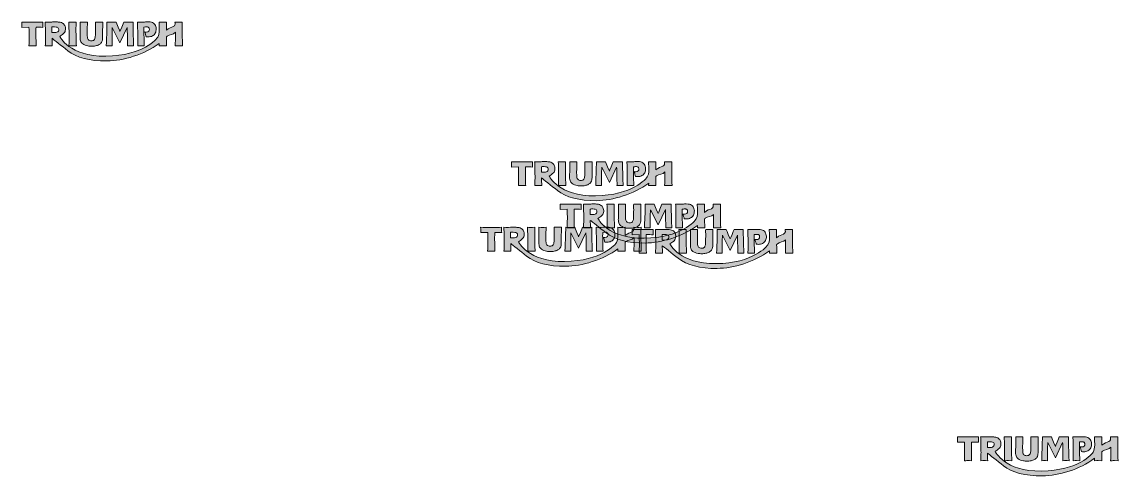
# Paper-space layout '图纸' of a CAD drawing. Header units: millimetres. Extents: x 884 to 1075, y 630 to 709.
import ezdxf

# ---------------------------------------------------------------- set-up
doc = ezdxf.new("R2010")
doc.units = ezdxf.units.MM
doc.layers.add('_U+56FE_U+5C42 1', color=7, linetype='Continuous')

# ---------------------------------------------------------------- blocks, each defined once
blk = doc.blocks.new('block 2')
at = {"layer": '_U+56FE_U+5C42 1', "true_color": 0xffffff}
h = blk.add_hatch(color=7, dxfattribs=at)
h.dxf.hatch_style = 2
edge = h.paths.add_edge_path()
edge.add_spline(control_points=[(589.74, 453.23), (589.74, 453.23), (589.74, 453.53), (589.74, 453.53), (589.74, 453.53), (589.37, 453.52), (589.37, 453.52), (589.37, 453.52), (588.68, 453.52), (588.68, 453.52), (588.68, 453.52), (587.98, 453.52), (587.98, 453.52), (587.25, 453.52), (586.62, 453.52), (586.08, 453.53), (586.09, 453.31), (586.09, 453.11), (586.09, 452.93), (586.09, 452.93), (586.09, 452.6), (586.09, 452.6), (586.09, 452.6), (587.31, 452.63), (587.31, 452.63), (587.35, 451.45), (587.35, 450.36), (587.3, 449.38), (587.66, 449.38), (587.88, 449.39), (587.96, 449.39), (588.05, 449.39), (588.25, 449.38), (588.57, 449.38), (588.55, 449.63), (588.54, 449.96), (588.54, 450.37), (588.53, 450.78), (588.52, 451.2), (588.52, 451.64), (588.52, 451.94), (588.53, 452.27), (588.54, 452.63), (588.54, 452.63), (588.74, 452.63), (588.74, 452.63), (589, 452.63), (589.34, 452.62), (589.75, 452.6), (589.75, 452.65), (589.75, 452.73), (589.74, 452.83), (589.74, 452.94), (589.74, 453.07), (589.74, 453.23)], knot_values=[0, 0, 0, 0, 1, 1, 1, 2, 2, 2, 3, 3, 3, 4, 4, 4, 5, 5, 5, 6, 6, 6, 7, 7, 7, 8, 8, 8, 9, 9, 9, 10, 10, 10, 11, 11, 11, 12, 12, 12, 13, 13, 13, 14, 14, 14, 15, 15, 15, 16, 16, 16, 17, 17, 17, 18, 18, 18, 18], degree=3, periodic=0)
h = blk.add_hatch(color=7, dxfattribs=at)
h.dxf.hatch_style = 2
edge = h.paths.add_edge_path()
edge.add_spline(control_points=[(614.02, 451.2), (614.01, 451.71), (614.02, 452.49), (614.03, 453.53), (613.7, 453.52), (613.5, 453.52), (613.43, 453.52), (613.43, 453.52), (612.75, 453.53), (612.75, 453.53), (612.77, 453.39), (612.77, 453.3), (612.77, 453.24), (612.78, 453.17), (612.8, 452.9), (612.45, 452.72), (612.1, 452.54), (611.73, 452.53), (611.25, 452.08), (611.25, 452.87), (611.24, 453.29), (611.25, 453.53), (610.96, 453.52), (610.76, 453.52), (610.64, 453.52), (610.49, 453.52), (610.27, 453.52), (609.97, 453.53), (609.97, 453.53), (609.98, 453.24), (609.98, 453.24), (609.99, 453.09), (610, 452.94), (610, 452.79), (610, 452.79), (610.01, 452.25), (610.01, 452.25), (610.01, 452.25), (610.05, 451.44), (609.81, 450.98), (609.58, 450.51), (607.15, 447.66), (600.72, 447.57), (594.29, 447.49), (592.67, 451.02), (592.67, 451.02), (592.86, 451.1), (593.16, 451.37), (593.26, 451.44), (593.36, 451.52), (593.44, 451.61), (593.51, 451.71), (593.57, 451.82), (593.62, 451.93), (593.64, 452.05), (593.67, 452.17), (593.68, 452.29), (593.67, 452.43), (593.67, 452.55), (593.65, 452.67), (593.61, 452.77), (593.58, 452.88), (593.53, 452.97), (593.47, 453.05), (593.42, 453.13), (593.35, 453.2), (593.26, 453.26), (593.18, 453.33), (593.08, 453.38), (592.96, 453.43), (592.84, 453.47), (592.71, 453.5), (592.56, 453.51), (592.37, 453.54), (592.15, 453.55), (591.91, 453.55), (591.7, 453.55), (591.49, 453.54), (591.27, 453.53), (591.05, 453.52), (590.86, 453.52), (590.71, 453.52), (590.56, 453.52), (590.37, 453.52), (590.13, 453.53), (590.14, 453.28), (590.16, 452.95), (590.17, 452.53), (590.18, 452.11), (590.19, 451.71), (590.19, 451.34), (590.2, 450.96), (590.2, 450.63), (590.19, 450.34), (590.18, 450.06), (590.17, 449.74), (590.15, 449.38), (590.44, 449.38), (590.64, 449.39), (590.75, 449.39), (590.84, 449.39), (591.05, 449.38), (591.37, 449.38), (591.35, 449.81), (591.34, 450.25), (591.33, 450.69), (591.59, 450.51), (593.05, 449.33), (594.09, 448.51), (595.57, 447.34), (597.93, 446.69), (600.88, 446.73), (603.78, 446.77), (607.37, 447.84), (610, 449.8), (610, 449.8), (609.99, 449.38), (609.99, 449.38), (610.32, 449.38), (610.52, 449.39), (610.61, 449.39), (610.61, 449.39), (611.27, 449.38), (611.27, 449.38), (611.27, 449.38), (611.27, 450.19), (611.26, 450.93), (611.31, 450.98), (611.35, 451.01), (611.38, 451.04), (611.78, 451.33), (612.48, 451.33), (612.83, 451.73), (612.84, 450.89), (612.8, 449.68), (612.78, 449.38), (613.14, 449.38), (613.36, 449.39), (613.45, 449.39), (613.45, 449.39), (614.08, 449.38), (614.08, 449.38), (614.04, 450.09), (614.02, 450.7), (614.02, 451.2)], knot_values=[0, 0, 0, 0, 1, 1, 1, 2, 2, 2, 3, 3, 3, 4, 4, 4, 5, 5, 5, 6, 6, 6, 7, 7, 7, 8, 8, 8, 9, 9, 9, 10, 10, 10, 11, 11, 11, 12, 12, 12, 13, 13, 13, 14, 14, 14, 15, 15, 15, 16, 16, 16, 17, 17, 17, 18, 18, 18, 19, 19, 19, 20, 20, 20, 21, 21, 21, 22, 22, 22, 23, 23, 23, 24, 24, 24, 25, 25, 25, 26, 26, 26, 27, 27, 27, 28, 28, 28, 29, 29, 29, 30, 30, 30, 31, 31, 31, 32, 32, 32, 33, 33, 33, 34, 34, 34, 35, 35, 35, 36, 36, 36, 37, 37, 37, 38, 38, 38, 39, 39, 39, 40, 40, 40, 41, 41, 41, 42, 42, 42, 43, 43, 43, 44, 44, 44, 45, 45, 45, 46, 46, 46, 47, 47, 47, 48, 48, 48, 48], degree=3, periodic=0)
edge = h.paths.add_edge_path()
edge.add_spline(control_points=[(592.43, 451.95), (592.37, 451.86), (592.29, 451.79), (592.18, 451.74), (592.07, 451.7), (591.94, 451.68), (591.8, 451.68), (591.71, 451.68), (591.43, 451.69), (591.31, 451.7), (591.31, 452.06), (591.31, 452.38), (591.31, 452.66), (591.41, 452.66), (591.49, 452.66), (591.56, 452.67), (591.63, 452.67), (591.7, 452.67), (591.77, 452.67), (591.97, 452.67), (592.11, 452.65), (592.21, 452.62), (592.3, 452.59), (592.38, 452.54), (592.42, 452.47), (592.47, 452.41), (592.5, 452.33), (592.5, 452.25), (592.51, 452.14), (592.48, 452.04), (592.43, 451.95)], knot_values=[0, 0, 0, 0, 1, 1, 1, 2, 2, 2, 3, 3, 3, 4, 4, 4, 5, 5, 5, 6, 6, 6, 7, 7, 7, 8, 8, 8, 9, 9, 9, 10, 10, 10, 10], degree=3, periodic=0)
h = blk.add_hatch(color=7, dxfattribs=at)
h.dxf.hatch_style = 2
edge = h.paths.add_edge_path()
edge.add_spline(control_points=[(594.28, 449.38), (594.63, 449.38), (594.87, 449.39), (594.98, 449.39), (594.98, 449.39), (595.57, 449.38), (595.57, 449.38), (595.55, 449.73), (595.54, 450.15), (595.52, 450.64), (595.51, 451.14), (595.5, 451.67), (595.5, 452.23), (595.5, 452.64), (595.51, 453.07), (595.52, 453.53), (595.16, 453.52), (594.96, 453.52), (594.91, 453.52), (594.79, 453.52), (594.57, 453.52), (594.24, 453.53), (594.24, 453.53), (594.26, 453.14), (594.26, 453.14), (594.3, 452.26), (594.31, 451.01), (594.28, 449.38)], knot_values=[0, 0, 0, 0, 1, 1, 1, 2, 2, 2, 3, 3, 3, 4, 4, 4, 5, 5, 5, 6, 6, 6, 7, 7, 7, 8, 8, 8, 9, 9, 9, 9], degree=3, periodic=0)
h = blk.add_hatch(color=7, dxfattribs=at)
h.dxf.hatch_style = 2
edge = h.paths.add_edge_path()
edge.add_spline(control_points=[(596.23, 450.64), (596.24, 450.49), (596.26, 450.36), (596.3, 450.23), (596.34, 450.12), (596.38, 450.02), (596.44, 449.94), (596.5, 449.86), (596.58, 449.79), (596.68, 449.71), (596.8, 449.63), (596.93, 449.55), (597.08, 449.49), (597.23, 449.43), (597.4, 449.38), (597.58, 449.35), (597.78, 449.32), (597.99, 449.3), (598.2, 449.3), (598.44, 449.3), (598.68, 449.32), (598.91, 449.37), (599.14, 449.41), (599.34, 449.48), (599.52, 449.58), (599.7, 449.68), (599.83, 449.8), (599.92, 449.93), (600.01, 450.05), (600.07, 450.21), (600.1, 450.38), (600.14, 450.55), (600.15, 450.85), (600.13, 451.27), (600.13, 451.3), (600.13, 451.33), (600.13, 451.37), (600.13, 451.37), (600.16, 453.53), (600.16, 453.53), (600.16, 453.53), (599.58, 453.53), (599.58, 453.53), (599.42, 453.53), (599.19, 453.53), (598.9, 453.53), (598.89, 453.53), (598.89, 453.37), (598.89, 453.04), (598.9, 452.71), (598.9, 452.34), (598.89, 451.94), (598.88, 451.47), (598.88, 451.17), (598.87, 451.04), (598.86, 450.91), (598.84, 450.8), (598.81, 450.72), (598.79, 450.63), (598.75, 450.56), (598.72, 450.5), (598.69, 450.45), (598.65, 450.41), (598.61, 450.38), (598.56, 450.34), (598.51, 450.31), (598.45, 450.29), (598.37, 450.26), (598.28, 450.25), (598.19, 450.25), (598.08, 450.25), (597.98, 450.26), (597.88, 450.3), (597.78, 450.34), (597.7, 450.39), (597.64, 450.46), (597.58, 450.54), (597.54, 450.62), (597.51, 450.73), (597.49, 450.83), (597.47, 450.96), (597.46, 451.11), (597.46, 451.19), (597.46, 451.34), (597.45, 451.55), (597.45, 451.77), (597.45, 451.99), (597.46, 452.24), (597.46, 452.24), (597.48, 453.53), (597.48, 453.53), (597.23, 453.52), (597.02, 453.52), (596.87, 453.52), (596.75, 453.52), (596.54, 453.52), (596.24, 453.53), (596.24, 453.53), (596.25, 452.33), (596.25, 452.33), (596.25, 452.08), (596.25, 451.89), (596.24, 451.77), (596.24, 451.77), (596.23, 451.28), (596.23, 451.28), (596.23, 451.09), (596.22, 450.95), (596.22, 450.86), (596.23, 450.76), (596.23, 450.68), (596.23, 450.64)], knot_values=[0, 0, 0, 0, 1, 1, 1, 2, 2, 2, 3, 3, 3, 4, 4, 4, 5, 5, 5, 6, 6, 6, 7, 7, 7, 8, 8, 8, 9, 9, 9, 10, 10, 10, 11, 11, 11, 12, 12, 12, 13, 13, 13, 14, 14, 14, 15, 15, 15, 16, 16, 16, 17, 17, 17, 18, 18, 18, 19, 19, 19, 20, 20, 20, 21, 21, 21, 22, 22, 22, 23, 23, 23, 24, 24, 24, 25, 25, 25, 26, 26, 26, 27, 27, 27, 28, 28, 28, 29, 29, 29, 30, 30, 30, 31, 31, 31, 32, 32, 32, 33, 33, 33, 34, 34, 34, 35, 35, 35, 36, 36, 36, 37, 37, 37, 37], degree=3, periodic=0)
h = blk.add_hatch(color=7, dxfattribs=at)
h.dxf.hatch_style = 2
edge = h.paths.add_edge_path()
edge.add_spline(control_points=[(601.79, 449.38), (601.79, 449.38), (601.78, 449.77), (601.78, 449.77), (601.78, 449.77), (601.79, 451.49), (601.79, 451.49), (601.79, 451.49), (601.82, 452.55), (601.82, 452.55), (601.82, 452.55), (603.15, 449.88), (603.15, 449.88), (603.15, 449.88), (604.42, 452.56), (604.42, 452.56), (604.42, 452.56), (604.44, 452.08), (604.44, 452), (604.45, 451.81), (604.46, 451.37), (604.47, 450.68), (604.48, 450), (604.49, 449.56), (604.48, 449.38), (604.69, 449.38), (604.87, 449.39), (605.02, 449.39), (605.12, 449.39), (605.3, 449.38), (605.55, 449.38), (605.54, 449.58), (605.53, 449.71), (605.53, 449.79), (605.51, 450.15), (605.49, 450.81), (605.47, 451.77), (605.45, 452.26), (605.45, 452.84), (605.45, 453.53), (605.12, 453.52), (604.86, 453.52), (604.67, 453.52), (604.4, 453.52), (604.11, 453.52), (603.83, 453.53), (603.79, 453.34), (603.16, 451.88), (603.16, 451.88), (603.16, 451.88), (602.53, 453.35), (602.49, 453.53), (602.15, 453.52), (601.9, 453.52), (601.73, 453.52), (601.53, 453.52), (601.25, 453.52), (600.9, 453.53), (600.9, 453.53), (600.88, 452.12), (600.88, 452.12), (600.88, 452.12), (600.81, 449.99), (600.81, 449.99), (600.81, 449.99), (600.77, 449.38), (600.77, 449.38), (601.01, 449.38), (601.18, 449.39), (601.28, 449.39), (601.36, 449.39), (601.52, 449.38), (601.79, 449.38)], knot_values=[0, 0, 0, 0, 1, 1, 1, 2, 2, 2, 3, 3, 3, 4, 4, 4, 5, 5, 5, 6, 6, 6, 7, 7, 7, 8, 8, 8, 9, 9, 9, 10, 10, 10, 11, 11, 11, 12, 12, 12, 13, 13, 13, 14, 14, 14, 15, 15, 15, 16, 16, 16, 17, 17, 17, 18, 18, 18, 19, 19, 19, 20, 20, 20, 21, 21, 21, 22, 22, 22, 23, 23, 23, 24, 24, 24, 24], degree=3, periodic=0)
h = blk.add_hatch(color=7, dxfattribs=at)
h.dxf.hatch_style = 2
edge = h.paths.add_edge_path()
edge.add_spline(control_points=[(606.24, 452.75), (606.24, 452.75), (606.27, 451.68), (606.27, 451.68), (606.27, 451.68), (606.27, 450.16), (606.27, 450.16), (606.27, 450.16), (606.25, 449.38), (606.25, 449.38), (606.56, 449.38), (606.76, 449.39), (606.84, 449.39), (606.84, 449.39), (607.41, 449.38), (607.41, 449.38), (607.41, 449.38), (607.4, 449.78), (607.4, 449.78), (607.39, 449.95), (607.37, 450.47), (607.35, 451.34), (607.34, 451.82), (607.34, 452.26), (607.35, 452.65), (607.35, 452.65), (607.59, 452.66), (607.59, 452.66), (607.66, 452.67), (607.73, 452.67), (607.8, 452.67), (607.87, 452.67), (607.94, 452.67), (607.99, 452.66), (608.05, 452.65), (608.1, 452.62), (608.15, 452.59), (608.19, 452.55), (608.23, 452.51), (608.25, 452.46), (608.28, 452.4), (608.29, 452.34), (608.29, 452.27), (608.3, 452.13), (608.26, 452.01), (608.17, 451.91), (608.08, 451.81), (607.94, 451.77), (607.75, 451.77), (607.65, 451.77), (607.57, 451.77), (607.48, 451.79), (607.51, 451.7), (607.55, 451.57), (607.6, 451.38), (607.66, 451.2), (607.69, 451.06), (607.71, 450.97), (607.85, 450.94), (607.97, 450.93), (608.07, 450.93), (608.35, 450.93), (608.6, 450.99), (608.82, 451.1), (609.04, 451.21), (609.21, 451.38), (609.32, 451.6), (609.43, 451.83), (609.48, 452.07), (609.47, 452.35), (609.46, 452.48), (609.44, 452.61), (609.4, 452.73), (609.36, 452.86), (609.31, 452.97), (609.24, 453.07), (609.17, 453.17), (609.08, 453.26), (608.98, 453.33), (608.88, 453.4), (608.76, 453.46), (608.64, 453.49), (608.51, 453.53), (608.32, 453.55), (608.07, 453.55), (607.89, 453.55), (607.67, 453.54), (607.42, 453.53), (607.16, 453.52), (606.96, 453.52), (606.81, 453.52), (606.66, 453.52), (606.46, 453.52), (606.21, 453.53), (606.22, 453.33), (606.23, 453.19), (606.23, 453.1), (606.24, 452.98), (606.24, 452.87), (606.24, 452.75)], knot_values=[0, 0, 0, 0, 1, 1, 1, 2, 2, 2, 3, 3, 3, 4, 4, 4, 5, 5, 5, 6, 6, 6, 7, 7, 7, 8, 8, 8, 9, 9, 9, 10, 10, 10, 11, 11, 11, 12, 12, 12, 13, 13, 13, 14, 14, 14, 15, 15, 15, 16, 16, 16, 17, 17, 17, 18, 18, 18, 19, 19, 19, 20, 20, 20, 21, 21, 21, 22, 22, 22, 23, 23, 23, 24, 24, 24, 25, 25, 25, 26, 26, 26, 27, 27, 27, 28, 28, 28, 29, 29, 29, 30, 30, 30, 31, 31, 31, 32, 32, 32, 33, 33, 33, 33], degree=3, periodic=0)
at = {"layer": '_U+56FE_U+5C42 1', "lineweight": 0}
for points, knots in [([(589.74, 453.23), (589.74, 453.23), (589.74, 453.53), (589.74, 453.53), (589.74, 453.53), (589.37, 453.52), (589.37, 453.52), (589.37, 453.52), (588.68, 453.52), (588.68, 453.52), (588.68, 453.52), (587.98, 453.52), (587.98, 453.52), (587.25, 453.52), (586.62, 453.52), (586.08, 453.53), (586.09, 453.31), (586.09, 453.11), (586.09, 452.93), (586.09, 452.93), (586.09, 452.6), (586.09, 452.6), (586.09, 452.6), (587.31, 452.63), (587.31, 452.63), (587.35, 451.45), (587.35, 450.36), (587.3, 449.38), (587.66, 449.38), (587.88, 449.39), (587.96, 449.39), (588.05, 449.39), (588.25, 449.38), (588.57, 449.38), (588.55, 449.63), (588.54, 449.96), (588.54, 450.37), (588.53, 450.78), (588.52, 451.2), (588.52, 451.64), (588.52, 451.94), (588.53, 452.27), (588.54, 452.63), (588.54, 452.63), (588.74, 452.63), (588.74, 452.63), (589, 452.63), (589.34, 452.62), (589.75, 452.6), (589.75, 452.65), (589.75, 452.73), (589.74, 452.83), (589.74, 452.94), (589.74, 453.07), (589.74, 453.23)], [0, 0, 0, 0, 1, 1, 1, 2, 2, 2, 3, 3, 3, 4, 4, 4, 5, 5, 5, 6, 6, 6, 7, 7, 7, 8, 8, 8, 9, 9, 9, 10, 10, 10, 11, 11, 11, 12, 12, 12, 13, 13, 13, 14, 14, 14, 15, 15, 15, 16, 16, 16, 17, 17, 17, 18, 18, 18, 18]), ([(614.02, 451.2), (614.01, 451.71), (614.02, 452.49), (614.03, 453.53), (613.7, 453.52), (613.5, 453.52), (613.43, 453.52), (613.43, 453.52), (612.75, 453.53), (612.75, 453.53), (612.77, 453.39), (612.77, 453.3), (612.77, 453.24), (612.78, 453.17), (612.8, 452.9), (612.45, 452.72), (612.1, 452.54), (611.73, 452.53), (611.25, 452.08), (611.25, 452.87), (611.24, 453.29), (611.25, 453.53), (610.96, 453.52), (610.76, 453.52), (610.64, 453.52), (610.49, 453.52), (610.27, 453.52), (609.97, 453.53), (609.97, 453.53), (609.98, 453.24), (609.98, 453.24), (609.99, 453.09), (610, 452.94), (610, 452.79), (610, 452.79), (610.01, 452.25), (610.01, 452.25), (610.01, 452.25), (610.05, 451.44), (609.81, 450.98), (609.58, 450.51), (607.15, 447.66), (600.72, 447.57), (594.29, 447.49), (592.67, 451.02), (592.67, 451.02), (592.86, 451.1), (593.16, 451.37), (593.26, 451.44), (593.36, 451.52), (593.44, 451.61), (593.51, 451.71), (593.57, 451.82), (593.62, 451.93), (593.64, 452.05), (593.67, 452.17), (593.68, 452.29), (593.67, 452.43), (593.67, 452.55), (593.65, 452.67), (593.61, 452.77), (593.58, 452.88), (593.53, 452.97), (593.47, 453.05), (593.42, 453.13), (593.35, 453.2), (593.26, 453.26), (593.18, 453.33), (593.08, 453.38), (592.96, 453.43), (592.84, 453.47), (592.71, 453.5), (592.56, 453.51), (592.37, 453.54), (592.15, 453.55), (591.91, 453.55), (591.7, 453.55), (591.49, 453.54), (591.27, 453.53), (591.05, 453.52), (590.86, 453.52), (590.71, 453.52), (590.56, 453.52), (590.37, 453.52), (590.13, 453.53), (590.14, 453.28), (590.16, 452.95), (590.17, 452.53), (590.18, 452.11), (590.19, 451.71), (590.19, 451.34), (590.2, 450.96), (590.2, 450.63), (590.19, 450.34), (590.18, 450.06), (590.17, 449.74), (590.15, 449.38), (590.44, 449.38), (590.64, 449.39), (590.75, 449.39), (590.84, 449.39), (591.05, 449.38), (591.37, 449.38), (591.35, 449.81), (591.34, 450.25), (591.33, 450.69), (591.59, 450.51), (593.05, 449.33), (594.09, 448.51), (595.57, 447.34), (597.93, 446.69), (600.88, 446.73), (603.78, 446.77), (607.37, 447.84), (610, 449.8), (610, 449.8), (609.99, 449.38), (609.99, 449.38), (610.32, 449.38), (610.52, 449.39), (610.61, 449.39), (610.61, 449.39), (611.27, 449.38), (611.27, 449.38), (611.27, 449.38), (611.27, 450.19), (611.26, 450.93), (611.31, 450.98), (611.35, 451.01), (611.38, 451.04), (611.78, 451.33), (612.48, 451.33), (612.83, 451.73), (612.84, 450.89), (612.8, 449.68), (612.78, 449.38), (613.14, 449.38), (613.36, 449.39), (613.45, 449.39), (613.45, 449.39), (614.08, 449.38), (614.08, 449.38), (614.04, 450.09), (614.02, 450.7), (614.02, 451.2)], [0, 0, 0, 0, 1, 1, 1, 2, 2, 2, 3, 3, 3, 4, 4, 4, 5, 5, 5, 6, 6, 6, 7, 7, 7, 8, 8, 8, 9, 9, 9, 10, 10, 10, 11, 11, 11, 12, 12, 12, 13, 13, 13, 14, 14, 14, 15, 15, 15, 16, 16, 16, 17, 17, 17, 18, 18, 18, 19, 19, 19, 20, 20, 20, 21, 21, 21, 22, 22, 22, 23, 23, 23, 24, 24, 24, 25, 25, 25, 26, 26, 26, 27, 27, 27, 28, 28, 28, 29, 29, 29, 30, 30, 30, 31, 31, 31, 32, 32, 32, 33, 33, 33, 34, 34, 34, 35, 35, 35, 36, 36, 36, 37, 37, 37, 38, 38, 38, 39, 39, 39, 40, 40, 40, 41, 41, 41, 42, 42, 42, 43, 43, 43, 44, 44, 44, 45, 45, 45, 46, 46, 46, 47, 47, 47, 48, 48, 48, 48]), ([(592.43, 451.95), (592.37, 451.86), (592.29, 451.79), (592.18, 451.74), (592.07, 451.7), (591.94, 451.68), (591.8, 451.68), (591.71, 451.68), (591.43, 451.69), (591.31, 451.7), (591.31, 452.06), (591.31, 452.38), (591.31, 452.66), (591.41, 452.66), (591.49, 452.66), (591.56, 452.67), (591.63, 452.67), (591.7, 452.67), (591.77, 452.67), (591.97, 452.67), (592.11, 452.65), (592.21, 452.62), (592.3, 452.59), (592.38, 452.54), (592.42, 452.47), (592.47, 452.41), (592.5, 452.33), (592.5, 452.25), (592.51, 452.14), (592.48, 452.04), (592.43, 451.95)], [0, 0, 0, 0, 1, 1, 1, 2, 2, 2, 3, 3, 3, 4, 4, 4, 5, 5, 5, 6, 6, 6, 7, 7, 7, 8, 8, 8, 9, 9, 9, 10, 10, 10, 10]), ([(594.28, 449.38), (594.63, 449.38), (594.87, 449.39), (594.98, 449.39), (594.98, 449.39), (595.57, 449.38), (595.57, 449.38), (595.55, 449.73), (595.54, 450.15), (595.52, 450.64), (595.51, 451.14), (595.5, 451.67), (595.5, 452.23), (595.5, 452.64), (595.51, 453.07), (595.52, 453.53), (595.16, 453.52), (594.96, 453.52), (594.91, 453.52), (594.79, 453.52), (594.57, 453.52), (594.24, 453.53), (594.24, 453.53), (594.26, 453.14), (594.26, 453.14), (594.3, 452.26), (594.31, 451.01), (594.28, 449.38)], [0, 0, 0, 0, 1, 1, 1, 2, 2, 2, 3, 3, 3, 4, 4, 4, 5, 5, 5, 6, 6, 6, 7, 7, 7, 8, 8, 8, 9, 9, 9, 9]), ([(596.23, 450.64), (596.24, 450.49), (596.26, 450.36), (596.3, 450.23), (596.34, 450.12), (596.38, 450.02), (596.44, 449.94), (596.5, 449.86), (596.58, 449.79), (596.68, 449.71), (596.8, 449.63), (596.93, 449.55), (597.08, 449.49), (597.23, 449.43), (597.4, 449.38), (597.58, 449.35), (597.78, 449.32), (597.99, 449.3), (598.2, 449.3), (598.44, 449.3), (598.68, 449.32), (598.91, 449.37), (599.14, 449.41), (599.34, 449.48), (599.52, 449.58), (599.7, 449.68), (599.83, 449.8), (599.92, 449.93), (600.01, 450.05), (600.07, 450.21), (600.1, 450.38), (600.14, 450.55), (600.15, 450.85), (600.13, 451.27), (600.13, 451.3), (600.13, 451.33), (600.13, 451.37), (600.13, 451.37), (600.16, 453.53), (600.16, 453.53), (600.16, 453.53), (599.58, 453.53), (599.58, 453.53), (599.42, 453.53), (599.19, 453.53), (598.9, 453.53), (598.89, 453.53), (598.89, 453.37), (598.89, 453.04), (598.9, 452.71), (598.9, 452.34), (598.89, 451.94), (598.88, 451.47), (598.88, 451.17), (598.87, 451.04), (598.86, 450.91), (598.84, 450.8), (598.81, 450.72), (598.79, 450.63), (598.75, 450.56), (598.72, 450.5), (598.69, 450.45), (598.65, 450.41), (598.61, 450.38), (598.56, 450.34), (598.51, 450.31), (598.45, 450.29), (598.37, 450.26), (598.28, 450.25), (598.19, 450.25), (598.08, 450.25), (597.98, 450.26), (597.88, 450.3), (597.78, 450.34), (597.7, 450.39), (597.64, 450.46), (597.58, 450.54), (597.54, 450.62), (597.51, 450.73), (597.49, 450.83), (597.47, 450.96), (597.46, 451.11), (597.46, 451.19), (597.46, 451.34), (597.45, 451.55), (597.45, 451.77), (597.45, 451.99), (597.46, 452.24), (597.46, 452.24), (597.48, 453.53), (597.48, 453.53), (597.23, 453.52), (597.02, 453.52), (596.87, 453.52), (596.75, 453.52), (596.54, 453.52), (596.24, 453.53), (596.24, 453.53), (596.25, 452.33), (596.25, 452.33), (596.25, 452.08), (596.25, 451.89), (596.24, 451.77), (596.24, 451.77), (596.23, 451.28), (596.23, 451.28), (596.23, 451.09), (596.22, 450.95), (596.22, 450.86), (596.23, 450.76), (596.23, 450.68), (596.23, 450.64)], [0, 0, 0, 0, 1, 1, 1, 2, 2, 2, 3, 3, 3, 4, 4, 4, 5, 5, 5, 6, 6, 6, 7, 7, 7, 8, 8, 8, 9, 9, 9, 10, 10, 10, 11, 11, 11, 12, 12, 12, 13, 13, 13, 14, 14, 14, 15, 15, 15, 16, 16, 16, 17, 17, 17, 18, 18, 18, 19, 19, 19, 20, 20, 20, 21, 21, 21, 22, 22, 22, 23, 23, 23, 24, 24, 24, 25, 25, 25, 26, 26, 26, 27, 27, 27, 28, 28, 28, 29, 29, 29, 30, 30, 30, 31, 31, 31, 32, 32, 32, 33, 33, 33, 34, 34, 34, 35, 35, 35, 36, 36, 36, 37, 37, 37, 37]), ([(601.79, 449.38), (601.79, 449.38), (601.78, 449.77), (601.78, 449.77), (601.78, 449.77), (601.79, 451.49), (601.79, 451.49), (601.79, 451.49), (601.82, 452.55), (601.82, 452.55), (601.82, 452.55), (603.15, 449.88), (603.15, 449.88), (603.15, 449.88), (604.42, 452.56), (604.42, 452.56), (604.42, 452.56), (604.44, 452.08), (604.44, 452), (604.45, 451.81), (604.46, 451.37), (604.47, 450.68), (604.48, 450), (604.49, 449.56), (604.48, 449.38), (604.69, 449.38), (604.87, 449.39), (605.02, 449.39), (605.12, 449.39), (605.3, 449.38), (605.55, 449.38), (605.54, 449.58), (605.53, 449.71), (605.53, 449.79), (605.51, 450.15), (605.49, 450.81), (605.47, 451.77), (605.45, 452.26), (605.45, 452.84), (605.45, 453.53), (605.12, 453.52), (604.86, 453.52), (604.67, 453.52), (604.4, 453.52), (604.11, 453.52), (603.83, 453.53), (603.79, 453.34), (603.16, 451.88), (603.16, 451.88), (603.16, 451.88), (602.53, 453.35), (602.49, 453.53), (602.15, 453.52), (601.9, 453.52), (601.73, 453.52), (601.53, 453.52), (601.25, 453.52), (600.9, 453.53), (600.9, 453.53), (600.88, 452.12), (600.88, 452.12), (600.88, 452.12), (600.81, 449.99), (600.81, 449.99), (600.81, 449.99), (600.77, 449.38), (600.77, 449.38), (601.01, 449.38), (601.18, 449.39), (601.28, 449.39), (601.36, 449.39), (601.52, 449.38), (601.79, 449.38)], [0, 0, 0, 0, 1, 1, 1, 2, 2, 2, 3, 3, 3, 4, 4, 4, 5, 5, 5, 6, 6, 6, 7, 7, 7, 8, 8, 8, 9, 9, 9, 10, 10, 10, 11, 11, 11, 12, 12, 12, 13, 13, 13, 14, 14, 14, 15, 15, 15, 16, 16, 16, 17, 17, 17, 18, 18, 18, 19, 19, 19, 20, 20, 20, 21, 21, 21, 22, 22, 22, 23, 23, 23, 24, 24, 24, 24]), ([(606.24, 452.75), (606.24, 452.75), (606.27, 451.68), (606.27, 451.68), (606.27, 451.68), (606.27, 450.16), (606.27, 450.16), (606.27, 450.16), (606.25, 449.38), (606.25, 449.38), (606.56, 449.38), (606.76, 449.39), (606.84, 449.39), (606.84, 449.39), (607.41, 449.38), (607.41, 449.38), (607.41, 449.38), (607.4, 449.78), (607.4, 449.78), (607.39, 449.95), (607.37, 450.47), (607.35, 451.34), (607.34, 451.82), (607.34, 452.26), (607.35, 452.65), (607.35, 452.65), (607.59, 452.66), (607.59, 452.66), (607.66, 452.67), (607.73, 452.67), (607.8, 452.67), (607.87, 452.67), (607.94, 452.67), (607.99, 452.66), (608.05, 452.65), (608.1, 452.62), (608.15, 452.59), (608.19, 452.55), (608.23, 452.51), (608.25, 452.46), (608.28, 452.4), (608.29, 452.34), (608.29, 452.27), (608.3, 452.13), (608.26, 452.01), (608.17, 451.91), (608.08, 451.81), (607.94, 451.77), (607.75, 451.77), (607.65, 451.77), (607.57, 451.77), (607.48, 451.79), (607.51, 451.7), (607.55, 451.57), (607.6, 451.38), (607.66, 451.2), (607.69, 451.06), (607.71, 450.97), (607.85, 450.94), (607.97, 450.93), (608.07, 450.93), (608.35, 450.93), (608.6, 450.99), (608.82, 451.1), (609.04, 451.21), (609.21, 451.38), (609.32, 451.6), (609.43, 451.83), (609.48, 452.07), (609.47, 452.35), (609.46, 452.48), (609.44, 452.61), (609.4, 452.73), (609.36, 452.86), (609.31, 452.97), (609.24, 453.07), (609.17, 453.17), (609.08, 453.26), (608.98, 453.33), (608.88, 453.4), (608.76, 453.46), (608.64, 453.49), (608.51, 453.53), (608.32, 453.55), (608.07, 453.55), (607.89, 453.55), (607.67, 453.54), (607.42, 453.53), (607.16, 453.52), (606.96, 453.52), (606.81, 453.52), (606.66, 453.52), (606.46, 453.52), (606.21, 453.53), (606.22, 453.33), (606.23, 453.19), (606.23, 453.1), (606.24, 452.98), (606.24, 452.87), (606.24, 452.75)], [0, 0, 0, 0, 1, 1, 1, 2, 2, 2, 3, 3, 3, 4, 4, 4, 5, 5, 5, 6, 6, 6, 7, 7, 7, 8, 8, 8, 9, 9, 9, 10, 10, 10, 11, 11, 11, 12, 12, 12, 13, 13, 13, 14, 14, 14, 15, 15, 15, 16, 16, 16, 17, 17, 17, 18, 18, 18, 19, 19, 19, 20, 20, 20, 21, 21, 21, 22, 22, 22, 23, 23, 23, 24, 24, 24, 25, 25, 25, 26, 26, 26, 27, 27, 27, 28, 28, 28, 29, 29, 29, 30, 30, 30, 31, 31, 31, 32, 32, 32, 33, 33, 33, 33])]:
    blk.add_open_spline(points, degree=3, knots=knots, dxfattribs=at)
blk = doc.blocks.new('副本 block 2')
at = {"layer": '_U+56FE_U+5C42 1', "true_color": 0xffffff}
h = blk.add_hatch(color=7, dxfattribs=at)
h.dxf.hatch_style = 2
edge = h.paths.add_edge_path()
edge.add_spline(control_points=[(589.74, 453.23), (589.74, 453.23), (589.74, 453.53), (589.74, 453.53), (589.74, 453.53), (589.37, 453.52), (589.37, 453.52), (589.37, 453.52), (588.68, 453.52), (588.68, 453.52), (588.68, 453.52), (587.98, 453.52), (587.98, 453.52), (587.25, 453.52), (586.62, 453.52), (586.08, 453.53), (586.09, 453.31), (586.09, 453.11), (586.09, 452.93), (586.09, 452.93), (586.09, 452.6), (586.09, 452.6), (586.09, 452.6), (587.31, 452.63), (587.31, 452.63), (587.35, 451.45), (587.35, 450.36), (587.3, 449.38), (587.66, 449.38), (587.88, 449.39), (587.96, 449.39), (588.05, 449.39), (588.25, 449.38), (588.57, 449.38), (588.55, 449.63), (588.54, 449.96), (588.54, 450.37), (588.53, 450.78), (588.52, 451.2), (588.52, 451.64), (588.52, 451.94), (588.53, 452.27), (588.54, 452.63), (588.54, 452.63), (588.74, 452.63), (588.74, 452.63), (589, 452.63), (589.34, 452.62), (589.75, 452.6), (589.75, 452.65), (589.75, 452.73), (589.74, 452.83), (589.74, 452.94), (589.74, 453.07), (589.74, 453.23)], knot_values=[0, 0, 0, 0, 1, 1, 1, 2, 2, 2, 3, 3, 3, 4, 4, 4, 5, 5, 5, 6, 6, 6, 7, 7, 7, 8, 8, 8, 9, 9, 9, 10, 10, 10, 11, 11, 11, 12, 12, 12, 13, 13, 13, 14, 14, 14, 15, 15, 15, 16, 16, 16, 17, 17, 17, 18, 18, 18, 18], degree=3, periodic=0)
h = blk.add_hatch(color=7, dxfattribs=at)
h.dxf.hatch_style = 2
edge = h.paths.add_edge_path()
edge.add_spline(control_points=[(614.02, 451.2), (614.01, 451.71), (614.02, 452.49), (614.03, 453.53), (613.7, 453.52), (613.5, 453.52), (613.43, 453.52), (613.43, 453.52), (612.75, 453.53), (612.75, 453.53), (612.77, 453.39), (612.77, 453.3), (612.77, 453.24), (612.78, 453.17), (612.8, 452.9), (612.45, 452.72), (612.1, 452.54), (611.73, 452.53), (611.25, 452.08), (611.25, 452.87), (611.24, 453.29), (611.25, 453.53), (610.96, 453.52), (610.76, 453.52), (610.64, 453.52), (610.49, 453.52), (610.27, 453.52), (609.97, 453.53), (609.97, 453.53), (609.98, 453.24), (609.98, 453.24), (609.99, 453.09), (610, 452.94), (610, 452.79), (610, 452.79), (610.01, 452.25), (610.01, 452.25), (610.01, 452.25), (610.05, 451.44), (609.81, 450.98), (609.58, 450.51), (607.15, 447.66), (600.72, 447.57), (594.29, 447.49), (592.67, 451.02), (592.67, 451.02), (592.86, 451.1), (593.16, 451.37), (593.26, 451.44), (593.36, 451.52), (593.44, 451.61), (593.51, 451.71), (593.57, 451.82), (593.62, 451.93), (593.64, 452.05), (593.67, 452.17), (593.68, 452.29), (593.67, 452.43), (593.67, 452.55), (593.65, 452.67), (593.61, 452.77), (593.58, 452.88), (593.53, 452.97), (593.47, 453.05), (593.42, 453.13), (593.35, 453.2), (593.26, 453.26), (593.18, 453.33), (593.08, 453.38), (592.96, 453.43), (592.84, 453.47), (592.71, 453.5), (592.56, 453.51), (592.37, 453.54), (592.15, 453.55), (591.91, 453.55), (591.7, 453.55), (591.49, 453.54), (591.27, 453.53), (591.05, 453.52), (590.86, 453.52), (590.71, 453.52), (590.56, 453.52), (590.37, 453.52), (590.13, 453.53), (590.14, 453.28), (590.16, 452.95), (590.17, 452.53), (590.18, 452.11), (590.19, 451.71), (590.19, 451.34), (590.2, 450.96), (590.2, 450.63), (590.19, 450.34), (590.18, 450.06), (590.17, 449.74), (590.15, 449.38), (590.44, 449.38), (590.64, 449.39), (590.75, 449.39), (590.84, 449.39), (591.05, 449.38), (591.37, 449.38), (591.35, 449.81), (591.34, 450.25), (591.33, 450.69), (591.59, 450.51), (593.05, 449.33), (594.09, 448.51), (595.57, 447.34), (597.93, 446.69), (600.88, 446.73), (603.78, 446.77), (607.37, 447.84), (610, 449.8), (610, 449.8), (609.99, 449.38), (609.99, 449.38), (610.32, 449.38), (610.52, 449.39), (610.61, 449.39), (610.61, 449.39), (611.27, 449.38), (611.27, 449.38), (611.27, 449.38), (611.27, 450.19), (611.26, 450.93), (611.31, 450.98), (611.35, 451.01), (611.38, 451.04), (611.78, 451.33), (612.48, 451.33), (612.83, 451.73), (612.84, 450.89), (612.8, 449.68), (612.78, 449.38), (613.14, 449.38), (613.36, 449.39), (613.45, 449.39), (613.45, 449.39), (614.08, 449.38), (614.08, 449.38), (614.04, 450.09), (614.02, 450.7), (614.02, 451.2)], knot_values=[0, 0, 0, 0, 1, 1, 1, 2, 2, 2, 3, 3, 3, 4, 4, 4, 5, 5, 5, 6, 6, 6, 7, 7, 7, 8, 8, 8, 9, 9, 9, 10, 10, 10, 11, 11, 11, 12, 12, 12, 13, 13, 13, 14, 14, 14, 15, 15, 15, 16, 16, 16, 17, 17, 17, 18, 18, 18, 19, 19, 19, 20, 20, 20, 21, 21, 21, 22, 22, 22, 23, 23, 23, 24, 24, 24, 25, 25, 25, 26, 26, 26, 27, 27, 27, 28, 28, 28, 29, 29, 29, 30, 30, 30, 31, 31, 31, 32, 32, 32, 33, 33, 33, 34, 34, 34, 35, 35, 35, 36, 36, 36, 37, 37, 37, 38, 38, 38, 39, 39, 39, 40, 40, 40, 41, 41, 41, 42, 42, 42, 43, 43, 43, 44, 44, 44, 45, 45, 45, 46, 46, 46, 47, 47, 47, 48, 48, 48, 48], degree=3, periodic=0)
edge = h.paths.add_edge_path()
edge.add_spline(control_points=[(592.43, 451.95), (592.37, 451.86), (592.29, 451.79), (592.18, 451.74), (592.07, 451.7), (591.94, 451.68), (591.8, 451.68), (591.71, 451.68), (591.43, 451.69), (591.31, 451.7), (591.31, 452.06), (591.31, 452.38), (591.31, 452.66), (591.41, 452.66), (591.49, 452.66), (591.56, 452.67), (591.63, 452.67), (591.7, 452.67), (591.77, 452.67), (591.97, 452.67), (592.11, 452.65), (592.21, 452.62), (592.3, 452.59), (592.38, 452.54), (592.42, 452.47), (592.47, 452.41), (592.5, 452.33), (592.5, 452.25), (592.51, 452.14), (592.48, 452.04), (592.43, 451.95)], knot_values=[0, 0, 0, 0, 1, 1, 1, 2, 2, 2, 3, 3, 3, 4, 4, 4, 5, 5, 5, 6, 6, 6, 7, 7, 7, 8, 8, 8, 9, 9, 9, 10, 10, 10, 10], degree=3, periodic=0)
h = blk.add_hatch(color=7, dxfattribs=at)
h.dxf.hatch_style = 2
edge = h.paths.add_edge_path()
edge.add_spline(control_points=[(594.28, 449.38), (594.63, 449.38), (594.87, 449.39), (594.98, 449.39), (594.98, 449.39), (595.57, 449.38), (595.57, 449.38), (595.55, 449.73), (595.54, 450.15), (595.52, 450.64), (595.51, 451.14), (595.5, 451.67), (595.5, 452.23), (595.5, 452.64), (595.51, 453.07), (595.52, 453.53), (595.16, 453.52), (594.96, 453.52), (594.91, 453.52), (594.79, 453.52), (594.57, 453.52), (594.24, 453.53), (594.24, 453.53), (594.26, 453.14), (594.26, 453.14), (594.3, 452.26), (594.31, 451.01), (594.28, 449.38)], knot_values=[0, 0, 0, 0, 1, 1, 1, 2, 2, 2, 3, 3, 3, 4, 4, 4, 5, 5, 5, 6, 6, 6, 7, 7, 7, 8, 8, 8, 9, 9, 9, 9], degree=3, periodic=0)
h = blk.add_hatch(color=7, dxfattribs=at)
h.dxf.hatch_style = 2
edge = h.paths.add_edge_path()
edge.add_spline(control_points=[(596.23, 450.64), (596.24, 450.49), (596.26, 450.36), (596.3, 450.23), (596.34, 450.12), (596.38, 450.02), (596.44, 449.94), (596.5, 449.86), (596.58, 449.79), (596.68, 449.71), (596.8, 449.63), (596.93, 449.55), (597.08, 449.49), (597.23, 449.43), (597.4, 449.38), (597.58, 449.35), (597.78, 449.32), (597.99, 449.3), (598.2, 449.3), (598.44, 449.3), (598.68, 449.32), (598.91, 449.37), (599.14, 449.41), (599.34, 449.48), (599.52, 449.58), (599.7, 449.68), (599.83, 449.8), (599.92, 449.93), (600.01, 450.05), (600.07, 450.21), (600.1, 450.38), (600.14, 450.55), (600.15, 450.85), (600.13, 451.27), (600.13, 451.3), (600.13, 451.33), (600.13, 451.37), (600.13, 451.37), (600.16, 453.53), (600.16, 453.53), (600.16, 453.53), (599.58, 453.53), (599.58, 453.53), (599.42, 453.53), (599.19, 453.53), (598.9, 453.53), (598.89, 453.53), (598.89, 453.37), (598.89, 453.04), (598.9, 452.71), (598.9, 452.34), (598.89, 451.94), (598.88, 451.47), (598.88, 451.17), (598.87, 451.04), (598.86, 450.91), (598.84, 450.8), (598.81, 450.72), (598.79, 450.63), (598.75, 450.56), (598.72, 450.5), (598.69, 450.45), (598.65, 450.41), (598.61, 450.38), (598.56, 450.34), (598.51, 450.31), (598.45, 450.29), (598.37, 450.26), (598.28, 450.25), (598.19, 450.25), (598.08, 450.25), (597.98, 450.26), (597.88, 450.3), (597.78, 450.34), (597.7, 450.39), (597.64, 450.46), (597.58, 450.54), (597.54, 450.62), (597.51, 450.73), (597.49, 450.83), (597.47, 450.96), (597.46, 451.11), (597.46, 451.19), (597.46, 451.34), (597.45, 451.55), (597.45, 451.77), (597.45, 451.99), (597.46, 452.24), (597.46, 452.24), (597.48, 453.53), (597.48, 453.53), (597.23, 453.52), (597.02, 453.52), (596.87, 453.52), (596.75, 453.52), (596.54, 453.52), (596.24, 453.53), (596.24, 453.53), (596.25, 452.33), (596.25, 452.33), (596.25, 452.08), (596.25, 451.89), (596.24, 451.77), (596.24, 451.77), (596.23, 451.28), (596.23, 451.28), (596.23, 451.09), (596.22, 450.95), (596.22, 450.86), (596.23, 450.76), (596.23, 450.68), (596.23, 450.64)], knot_values=[0, 0, 0, 0, 1, 1, 1, 2, 2, 2, 3, 3, 3, 4, 4, 4, 5, 5, 5, 6, 6, 6, 7, 7, 7, 8, 8, 8, 9, 9, 9, 10, 10, 10, 11, 11, 11, 12, 12, 12, 13, 13, 13, 14, 14, 14, 15, 15, 15, 16, 16, 16, 17, 17, 17, 18, 18, 18, 19, 19, 19, 20, 20, 20, 21, 21, 21, 22, 22, 22, 23, 23, 23, 24, 24, 24, 25, 25, 25, 26, 26, 26, 27, 27, 27, 28, 28, 28, 29, 29, 29, 30, 30, 30, 31, 31, 31, 32, 32, 32, 33, 33, 33, 34, 34, 34, 35, 35, 35, 36, 36, 36, 37, 37, 37, 37], degree=3, periodic=0)
h = blk.add_hatch(color=7, dxfattribs=at)
h.dxf.hatch_style = 2
edge = h.paths.add_edge_path()
edge.add_spline(control_points=[(601.79, 449.38), (601.79, 449.38), (601.78, 449.77), (601.78, 449.77), (601.78, 449.77), (601.79, 451.49), (601.79, 451.49), (601.79, 451.49), (601.82, 452.55), (601.82, 452.55), (601.82, 452.55), (603.15, 449.88), (603.15, 449.88), (603.15, 449.88), (604.42, 452.56), (604.42, 452.56), (604.42, 452.56), (604.44, 452.08), (604.44, 452), (604.45, 451.81), (604.46, 451.37), (604.47, 450.68), (604.48, 450), (604.49, 449.56), (604.48, 449.38), (604.69, 449.38), (604.87, 449.39), (605.02, 449.39), (605.12, 449.39), (605.3, 449.38), (605.55, 449.38), (605.54, 449.58), (605.53, 449.71), (605.53, 449.79), (605.51, 450.15), (605.49, 450.81), (605.47, 451.77), (605.45, 452.26), (605.45, 452.84), (605.45, 453.53), (605.12, 453.52), (604.86, 453.52), (604.67, 453.52), (604.4, 453.52), (604.11, 453.52), (603.83, 453.53), (603.79, 453.34), (603.16, 451.88), (603.16, 451.88), (603.16, 451.88), (602.53, 453.35), (602.49, 453.53), (602.15, 453.52), (601.9, 453.52), (601.73, 453.52), (601.53, 453.52), (601.25, 453.52), (600.9, 453.53), (600.9, 453.53), (600.88, 452.12), (600.88, 452.12), (600.88, 452.12), (600.81, 449.99), (600.81, 449.99), (600.81, 449.99), (600.77, 449.38), (600.77, 449.38), (601.01, 449.38), (601.18, 449.39), (601.28, 449.39), (601.36, 449.39), (601.52, 449.38), (601.79, 449.38)], knot_values=[0, 0, 0, 0, 1, 1, 1, 2, 2, 2, 3, 3, 3, 4, 4, 4, 5, 5, 5, 6, 6, 6, 7, 7, 7, 8, 8, 8, 9, 9, 9, 10, 10, 10, 11, 11, 11, 12, 12, 12, 13, 13, 13, 14, 14, 14, 15, 15, 15, 16, 16, 16, 17, 17, 17, 18, 18, 18, 19, 19, 19, 20, 20, 20, 21, 21, 21, 22, 22, 22, 23, 23, 23, 24, 24, 24, 24], degree=3, periodic=0)
h = blk.add_hatch(color=7, dxfattribs=at)
h.dxf.hatch_style = 2
edge = h.paths.add_edge_path()
edge.add_spline(control_points=[(606.24, 452.75), (606.24, 452.75), (606.27, 451.68), (606.27, 451.68), (606.27, 451.68), (606.27, 450.16), (606.27, 450.16), (606.27, 450.16), (606.25, 449.38), (606.25, 449.38), (606.56, 449.38), (606.76, 449.39), (606.84, 449.39), (606.84, 449.39), (607.41, 449.38), (607.41, 449.38), (607.41, 449.38), (607.4, 449.78), (607.4, 449.78), (607.39, 449.95), (607.37, 450.47), (607.35, 451.34), (607.34, 451.82), (607.34, 452.26), (607.35, 452.65), (607.35, 452.65), (607.59, 452.66), (607.59, 452.66), (607.66, 452.67), (607.73, 452.67), (607.8, 452.67), (607.87, 452.67), (607.94, 452.67), (607.99, 452.66), (608.05, 452.65), (608.1, 452.62), (608.15, 452.59), (608.19, 452.55), (608.23, 452.51), (608.25, 452.46), (608.28, 452.4), (608.29, 452.34), (608.29, 452.27), (608.3, 452.13), (608.26, 452.01), (608.17, 451.91), (608.08, 451.81), (607.94, 451.77), (607.75, 451.77), (607.65, 451.77), (607.57, 451.77), (607.48, 451.79), (607.51, 451.7), (607.55, 451.57), (607.6, 451.38), (607.66, 451.2), (607.69, 451.06), (607.71, 450.97), (607.85, 450.94), (607.97, 450.93), (608.07, 450.93), (608.35, 450.93), (608.6, 450.99), (608.82, 451.1), (609.04, 451.21), (609.21, 451.38), (609.32, 451.6), (609.43, 451.83), (609.48, 452.07), (609.47, 452.35), (609.46, 452.48), (609.44, 452.61), (609.4, 452.73), (609.36, 452.86), (609.31, 452.97), (609.24, 453.07), (609.17, 453.17), (609.08, 453.26), (608.98, 453.33), (608.88, 453.4), (608.76, 453.46), (608.64, 453.49), (608.51, 453.53), (608.32, 453.55), (608.07, 453.55), (607.89, 453.55), (607.67, 453.54), (607.42, 453.53), (607.16, 453.52), (606.96, 453.52), (606.81, 453.52), (606.66, 453.52), (606.46, 453.52), (606.21, 453.53), (606.22, 453.33), (606.23, 453.19), (606.23, 453.1), (606.24, 452.98), (606.24, 452.87), (606.24, 452.75)], knot_values=[0, 0, 0, 0, 1, 1, 1, 2, 2, 2, 3, 3, 3, 4, 4, 4, 5, 5, 5, 6, 6, 6, 7, 7, 7, 8, 8, 8, 9, 9, 9, 10, 10, 10, 11, 11, 11, 12, 12, 12, 13, 13, 13, 14, 14, 14, 15, 15, 15, 16, 16, 16, 17, 17, 17, 18, 18, 18, 19, 19, 19, 20, 20, 20, 21, 21, 21, 22, 22, 22, 23, 23, 23, 24, 24, 24, 25, 25, 25, 26, 26, 26, 27, 27, 27, 28, 28, 28, 29, 29, 29, 30, 30, 30, 31, 31, 31, 32, 32, 32, 33, 33, 33, 33], degree=3, periodic=0)
at = {"layer": '_U+56FE_U+5C42 1', "lineweight": 0}
for points, knots in [([(589.74, 453.23), (589.74, 453.23), (589.74, 453.53), (589.74, 453.53), (589.74, 453.53), (589.37, 453.52), (589.37, 453.52), (589.37, 453.52), (588.68, 453.52), (588.68, 453.52), (588.68, 453.52), (587.98, 453.52), (587.98, 453.52), (587.25, 453.52), (586.62, 453.52), (586.08, 453.53), (586.09, 453.31), (586.09, 453.11), (586.09, 452.93), (586.09, 452.93), (586.09, 452.6), (586.09, 452.6), (586.09, 452.6), (587.31, 452.63), (587.31, 452.63), (587.35, 451.45), (587.35, 450.36), (587.3, 449.38), (587.66, 449.38), (587.88, 449.39), (587.96, 449.39), (588.05, 449.39), (588.25, 449.38), (588.57, 449.38), (588.55, 449.63), (588.54, 449.96), (588.54, 450.37), (588.53, 450.78), (588.52, 451.2), (588.52, 451.64), (588.52, 451.94), (588.53, 452.27), (588.54, 452.63), (588.54, 452.63), (588.74, 452.63), (588.74, 452.63), (589, 452.63), (589.34, 452.62), (589.75, 452.6), (589.75, 452.65), (589.75, 452.73), (589.74, 452.83), (589.74, 452.94), (589.74, 453.07), (589.74, 453.23)], [0, 0, 0, 0, 1, 1, 1, 2, 2, 2, 3, 3, 3, 4, 4, 4, 5, 5, 5, 6, 6, 6, 7, 7, 7, 8, 8, 8, 9, 9, 9, 10, 10, 10, 11, 11, 11, 12, 12, 12, 13, 13, 13, 14, 14, 14, 15, 15, 15, 16, 16, 16, 17, 17, 17, 18, 18, 18, 18]), ([(614.02, 451.2), (614.01, 451.71), (614.02, 452.49), (614.03, 453.53), (613.7, 453.52), (613.5, 453.52), (613.43, 453.52), (613.43, 453.52), (612.75, 453.53), (612.75, 453.53), (612.77, 453.39), (612.77, 453.3), (612.77, 453.24), (612.78, 453.17), (612.8, 452.9), (612.45, 452.72), (612.1, 452.54), (611.73, 452.53), (611.25, 452.08), (611.25, 452.87), (611.24, 453.29), (611.25, 453.53), (610.96, 453.52), (610.76, 453.52), (610.64, 453.52), (610.49, 453.52), (610.27, 453.52), (609.97, 453.53), (609.97, 453.53), (609.98, 453.24), (609.98, 453.24), (609.99, 453.09), (610, 452.94), (610, 452.79), (610, 452.79), (610.01, 452.25), (610.01, 452.25), (610.01, 452.25), (610.05, 451.44), (609.81, 450.98), (609.58, 450.51), (607.15, 447.66), (600.72, 447.57), (594.29, 447.49), (592.67, 451.02), (592.67, 451.02), (592.86, 451.1), (593.16, 451.37), (593.26, 451.44), (593.36, 451.52), (593.44, 451.61), (593.51, 451.71), (593.57, 451.82), (593.62, 451.93), (593.64, 452.05), (593.67, 452.17), (593.68, 452.29), (593.67, 452.43), (593.67, 452.55), (593.65, 452.67), (593.61, 452.77), (593.58, 452.88), (593.53, 452.97), (593.47, 453.05), (593.42, 453.13), (593.35, 453.2), (593.26, 453.26), (593.18, 453.33), (593.08, 453.38), (592.96, 453.43), (592.84, 453.47), (592.71, 453.5), (592.56, 453.51), (592.37, 453.54), (592.15, 453.55), (591.91, 453.55), (591.7, 453.55), (591.49, 453.54), (591.27, 453.53), (591.05, 453.52), (590.86, 453.52), (590.71, 453.52), (590.56, 453.52), (590.37, 453.52), (590.13, 453.53), (590.14, 453.28), (590.16, 452.95), (590.17, 452.53), (590.18, 452.11), (590.19, 451.71), (590.19, 451.34), (590.2, 450.96), (590.2, 450.63), (590.19, 450.34), (590.18, 450.06), (590.17, 449.74), (590.15, 449.38), (590.44, 449.38), (590.64, 449.39), (590.75, 449.39), (590.84, 449.39), (591.05, 449.38), (591.37, 449.38), (591.35, 449.81), (591.34, 450.25), (591.33, 450.69), (591.59, 450.51), (593.05, 449.33), (594.09, 448.51), (595.57, 447.34), (597.93, 446.69), (600.88, 446.73), (603.78, 446.77), (607.37, 447.84), (610, 449.8), (610, 449.8), (609.99, 449.38), (609.99, 449.38), (610.32, 449.38), (610.52, 449.39), (610.61, 449.39), (610.61, 449.39), (611.27, 449.38), (611.27, 449.38), (611.27, 449.38), (611.27, 450.19), (611.26, 450.93), (611.31, 450.98), (611.35, 451.01), (611.38, 451.04), (611.78, 451.33), (612.48, 451.33), (612.83, 451.73), (612.84, 450.89), (612.8, 449.68), (612.78, 449.38), (613.14, 449.38), (613.36, 449.39), (613.45, 449.39), (613.45, 449.39), (614.08, 449.38), (614.08, 449.38), (614.04, 450.09), (614.02, 450.7), (614.02, 451.2)], [0, 0, 0, 0, 1, 1, 1, 2, 2, 2, 3, 3, 3, 4, 4, 4, 5, 5, 5, 6, 6, 6, 7, 7, 7, 8, 8, 8, 9, 9, 9, 10, 10, 10, 11, 11, 11, 12, 12, 12, 13, 13, 13, 14, 14, 14, 15, 15, 15, 16, 16, 16, 17, 17, 17, 18, 18, 18, 19, 19, 19, 20, 20, 20, 21, 21, 21, 22, 22, 22, 23, 23, 23, 24, 24, 24, 25, 25, 25, 26, 26, 26, 27, 27, 27, 28, 28, 28, 29, 29, 29, 30, 30, 30, 31, 31, 31, 32, 32, 32, 33, 33, 33, 34, 34, 34, 35, 35, 35, 36, 36, 36, 37, 37, 37, 38, 38, 38, 39, 39, 39, 40, 40, 40, 41, 41, 41, 42, 42, 42, 43, 43, 43, 44, 44, 44, 45, 45, 45, 46, 46, 46, 47, 47, 47, 48, 48, 48, 48]), ([(592.43, 451.95), (592.37, 451.86), (592.29, 451.79), (592.18, 451.74), (592.07, 451.7), (591.94, 451.68), (591.8, 451.68), (591.71, 451.68), (591.43, 451.69), (591.31, 451.7), (591.31, 452.06), (591.31, 452.38), (591.31, 452.66), (591.41, 452.66), (591.49, 452.66), (591.56, 452.67), (591.63, 452.67), (591.7, 452.67), (591.77, 452.67), (591.97, 452.67), (592.11, 452.65), (592.21, 452.62), (592.3, 452.59), (592.38, 452.54), (592.42, 452.47), (592.47, 452.41), (592.5, 452.33), (592.5, 452.25), (592.51, 452.14), (592.48, 452.04), (592.43, 451.95)], [0, 0, 0, 0, 1, 1, 1, 2, 2, 2, 3, 3, 3, 4, 4, 4, 5, 5, 5, 6, 6, 6, 7, 7, 7, 8, 8, 8, 9, 9, 9, 10, 10, 10, 10]), ([(594.28, 449.38), (594.63, 449.38), (594.87, 449.39), (594.98, 449.39), (594.98, 449.39), (595.57, 449.38), (595.57, 449.38), (595.55, 449.73), (595.54, 450.15), (595.52, 450.64), (595.51, 451.14), (595.5, 451.67), (595.5, 452.23), (595.5, 452.64), (595.51, 453.07), (595.52, 453.53), (595.16, 453.52), (594.96, 453.52), (594.91, 453.52), (594.79, 453.52), (594.57, 453.52), (594.24, 453.53), (594.24, 453.53), (594.26, 453.14), (594.26, 453.14), (594.3, 452.26), (594.31, 451.01), (594.28, 449.38)], [0, 0, 0, 0, 1, 1, 1, 2, 2, 2, 3, 3, 3, 4, 4, 4, 5, 5, 5, 6, 6, 6, 7, 7, 7, 8, 8, 8, 9, 9, 9, 9]), ([(596.23, 450.64), (596.24, 450.49), (596.26, 450.36), (596.3, 450.23), (596.34, 450.12), (596.38, 450.02), (596.44, 449.94), (596.5, 449.86), (596.58, 449.79), (596.68, 449.71), (596.8, 449.63), (596.93, 449.55), (597.08, 449.49), (597.23, 449.43), (597.4, 449.38), (597.58, 449.35), (597.78, 449.32), (597.99, 449.3), (598.2, 449.3), (598.44, 449.3), (598.68, 449.32), (598.91, 449.37), (599.14, 449.41), (599.34, 449.48), (599.52, 449.58), (599.7, 449.68), (599.83, 449.8), (599.92, 449.93), (600.01, 450.05), (600.07, 450.21), (600.1, 450.38), (600.14, 450.55), (600.15, 450.85), (600.13, 451.27), (600.13, 451.3), (600.13, 451.33), (600.13, 451.37), (600.13, 451.37), (600.16, 453.53), (600.16, 453.53), (600.16, 453.53), (599.58, 453.53), (599.58, 453.53), (599.42, 453.53), (599.19, 453.53), (598.9, 453.53), (598.89, 453.53), (598.89, 453.37), (598.89, 453.04), (598.9, 452.71), (598.9, 452.34), (598.89, 451.94), (598.88, 451.47), (598.88, 451.17), (598.87, 451.04), (598.86, 450.91), (598.84, 450.8), (598.81, 450.72), (598.79, 450.63), (598.75, 450.56), (598.72, 450.5), (598.69, 450.45), (598.65, 450.41), (598.61, 450.38), (598.56, 450.34), (598.51, 450.31), (598.45, 450.29), (598.37, 450.26), (598.28, 450.25), (598.19, 450.25), (598.08, 450.25), (597.98, 450.26), (597.88, 450.3), (597.78, 450.34), (597.7, 450.39), (597.64, 450.46), (597.58, 450.54), (597.54, 450.62), (597.51, 450.73), (597.49, 450.83), (597.47, 450.96), (597.46, 451.11), (597.46, 451.19), (597.46, 451.34), (597.45, 451.55), (597.45, 451.77), (597.45, 451.99), (597.46, 452.24), (597.46, 452.24), (597.48, 453.53), (597.48, 453.53), (597.23, 453.52), (597.02, 453.52), (596.87, 453.52), (596.75, 453.52), (596.54, 453.52), (596.24, 453.53), (596.24, 453.53), (596.25, 452.33), (596.25, 452.33), (596.25, 452.08), (596.25, 451.89), (596.24, 451.77), (596.24, 451.77), (596.23, 451.28), (596.23, 451.28), (596.23, 451.09), (596.22, 450.95), (596.22, 450.86), (596.23, 450.76), (596.23, 450.68), (596.23, 450.64)], [0, 0, 0, 0, 1, 1, 1, 2, 2, 2, 3, 3, 3, 4, 4, 4, 5, 5, 5, 6, 6, 6, 7, 7, 7, 8, 8, 8, 9, 9, 9, 10, 10, 10, 11, 11, 11, 12, 12, 12, 13, 13, 13, 14, 14, 14, 15, 15, 15, 16, 16, 16, 17, 17, 17, 18, 18, 18, 19, 19, 19, 20, 20, 20, 21, 21, 21, 22, 22, 22, 23, 23, 23, 24, 24, 24, 25, 25, 25, 26, 26, 26, 27, 27, 27, 28, 28, 28, 29, 29, 29, 30, 30, 30, 31, 31, 31, 32, 32, 32, 33, 33, 33, 34, 34, 34, 35, 35, 35, 36, 36, 36, 37, 37, 37, 37]), ([(601.79, 449.38), (601.79, 449.38), (601.78, 449.77), (601.78, 449.77), (601.78, 449.77), (601.79, 451.49), (601.79, 451.49), (601.79, 451.49), (601.82, 452.55), (601.82, 452.55), (601.82, 452.55), (603.15, 449.88), (603.15, 449.88), (603.15, 449.88), (604.42, 452.56), (604.42, 452.56), (604.42, 452.56), (604.44, 452.08), (604.44, 452), (604.45, 451.81), (604.46, 451.37), (604.47, 450.68), (604.48, 450), (604.49, 449.56), (604.48, 449.38), (604.69, 449.38), (604.87, 449.39), (605.02, 449.39), (605.12, 449.39), (605.3, 449.38), (605.55, 449.38), (605.54, 449.58), (605.53, 449.71), (605.53, 449.79), (605.51, 450.15), (605.49, 450.81), (605.47, 451.77), (605.45, 452.26), (605.45, 452.84), (605.45, 453.53), (605.12, 453.52), (604.86, 453.52), (604.67, 453.52), (604.4, 453.52), (604.11, 453.52), (603.83, 453.53), (603.79, 453.34), (603.16, 451.88), (603.16, 451.88), (603.16, 451.88), (602.53, 453.35), (602.49, 453.53), (602.15, 453.52), (601.9, 453.52), (601.73, 453.52), (601.53, 453.52), (601.25, 453.52), (600.9, 453.53), (600.9, 453.53), (600.88, 452.12), (600.88, 452.12), (600.88, 452.12), (600.81, 449.99), (600.81, 449.99), (600.81, 449.99), (600.77, 449.38), (600.77, 449.38), (601.01, 449.38), (601.18, 449.39), (601.28, 449.39), (601.36, 449.39), (601.52, 449.38), (601.79, 449.38)], [0, 0, 0, 0, 1, 1, 1, 2, 2, 2, 3, 3, 3, 4, 4, 4, 5, 5, 5, 6, 6, 6, 7, 7, 7, 8, 8, 8, 9, 9, 9, 10, 10, 10, 11, 11, 11, 12, 12, 12, 13, 13, 13, 14, 14, 14, 15, 15, 15, 16, 16, 16, 17, 17, 17, 18, 18, 18, 19, 19, 19, 20, 20, 20, 21, 21, 21, 22, 22, 22, 23, 23, 23, 24, 24, 24, 24]), ([(606.24, 452.75), (606.24, 452.75), (606.27, 451.68), (606.27, 451.68), (606.27, 451.68), (606.27, 450.16), (606.27, 450.16), (606.27, 450.16), (606.25, 449.38), (606.25, 449.38), (606.56, 449.38), (606.76, 449.39), (606.84, 449.39), (606.84, 449.39), (607.41, 449.38), (607.41, 449.38), (607.41, 449.38), (607.4, 449.78), (607.4, 449.78), (607.39, 449.95), (607.37, 450.47), (607.35, 451.34), (607.34, 451.82), (607.34, 452.26), (607.35, 452.65), (607.35, 452.65), (607.59, 452.66), (607.59, 452.66), (607.66, 452.67), (607.73, 452.67), (607.8, 452.67), (607.87, 452.67), (607.94, 452.67), (607.99, 452.66), (608.05, 452.65), (608.1, 452.62), (608.15, 452.59), (608.19, 452.55), (608.23, 452.51), (608.25, 452.46), (608.28, 452.4), (608.29, 452.34), (608.29, 452.27), (608.3, 452.13), (608.26, 452.01), (608.17, 451.91), (608.08, 451.81), (607.94, 451.77), (607.75, 451.77), (607.65, 451.77), (607.57, 451.77), (607.48, 451.79), (607.51, 451.7), (607.55, 451.57), (607.6, 451.38), (607.66, 451.2), (607.69, 451.06), (607.71, 450.97), (607.85, 450.94), (607.97, 450.93), (608.07, 450.93), (608.35, 450.93), (608.6, 450.99), (608.82, 451.1), (609.04, 451.21), (609.21, 451.38), (609.32, 451.6), (609.43, 451.83), (609.48, 452.07), (609.47, 452.35), (609.46, 452.48), (609.44, 452.61), (609.4, 452.73), (609.36, 452.86), (609.31, 452.97), (609.24, 453.07), (609.17, 453.17), (609.08, 453.26), (608.98, 453.33), (608.88, 453.4), (608.76, 453.46), (608.64, 453.49), (608.51, 453.53), (608.32, 453.55), (608.07, 453.55), (607.89, 453.55), (607.67, 453.54), (607.42, 453.53), (607.16, 453.52), (606.96, 453.52), (606.81, 453.52), (606.66, 453.52), (606.46, 453.52), (606.21, 453.53), (606.22, 453.33), (606.23, 453.19), (606.23, 453.1), (606.24, 452.98), (606.24, 452.87), (606.24, 452.75)], [0, 0, 0, 0, 1, 1, 1, 2, 2, 2, 3, 3, 3, 4, 4, 4, 5, 5, 5, 6, 6, 6, 7, 7, 7, 8, 8, 8, 9, 9, 9, 10, 10, 10, 11, 11, 11, 12, 12, 12, 13, 13, 13, 14, 14, 14, 15, 15, 15, 16, 16, 16, 17, 17, 17, 18, 18, 18, 19, 19, 19, 20, 20, 20, 21, 21, 21, 22, 22, 22, 23, 23, 23, 24, 24, 24, 25, 25, 25, 26, 26, 26, 27, 27, 27, 28, 28, 28, 29, 29, 29, 30, 30, 30, 31, 31, 31, 32, 32, 32, 33, 33, 33, 33])]:
    blk.add_open_spline(points, degree=3, knots=knots, dxfattribs=at)

psp = doc.layouts.new('图纸')

# ---------------------------------------------------------------- block references
at = {"layer": '_U+56FE_U+5C42 1'}
for name, p in [('block 2', (298.15, 255.76)), ('副本 block 2', (383.44, 231.4)), ('副本 block 2', (391.93, 224.01)), ('block 2', (378.08, 219.95)), ('block 2', (404.48, 219.58)), ('block 2', (461.15, 183.4))]:
    psp.add_blockref(name, p, dxfattribs=at)

doc.saveas('drawing.dxf')
